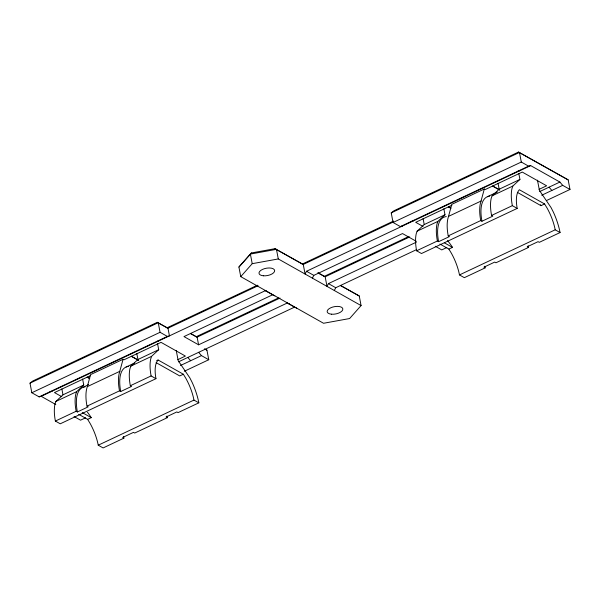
<?xml version="1.0" encoding="UTF-8"?>
<svg xmlns="http://www.w3.org/2000/svg" width="600" height="600" viewBox="0 0 600 600"><rect width="100%" height="100%" fill="white"/><g stroke="black" fill="none" stroke-linecap="round" stroke-linejoin="round"><path stroke-width="0.9" d="M82.613 379.058L83.752 385.035L62.985 394.83L55.867 401.467L54.99 404.055A43.29 18.51 64.8 0 0 55.38 421.065L76.155 411.27L77.37 411.96L88.207 406.845L86.992 406.162A43.29 18.51 64.8 0 1 86.602 389.153L90.578 374.61L123.083 359.28L124.012 359.805L161.04 342.353L185.392 356.07L177.817 359.64M157.567 343.725L158.708 349.71L137.94 359.498L130.822 366.135L129.945 368.722A43.29 18.51 64.8 0 0 130.335 385.732L131.558 386.415L120.72 391.522L119.498 390.84A43.29 18.51 64.8 0 1 119.108 373.83L123.083 359.28M443.842 208.785L444.982 214.763L424.215 224.558L417.097 231.188L416.22 233.782A43.29 18.51 64.8 0 0 416.61 250.785L437.385 240.998L438.6 241.68L449.438 236.572L448.222 235.89A43.29 18.51 64.8 0 1 447.832 218.88L451.808 204.337L484.32 189.007L485.243 189.532L522.27 172.08L546.623 185.797L539.048 189.368M518.798 173.453L519.945 179.43L499.17 189.225L492.053 195.855L491.175 198.45A43.29 18.51 64.8 0 0 491.572 215.452L492.787 216.142L481.95 221.25L480.735 220.567A43.29 18.51 64.8 0 1 480.345 203.558L484.32 189.007M83.752 385.035L76.635 391.673L75.765 394.26A43.29 18.51 64.8 0 0 76.155 411.27M158.708 349.71L151.59 356.34L150.72 358.935A43.29 18.51 64.8 0 0 151.11 375.938L155.977 378.683A34.455 14.73 64.8 0 1 156.75 361.942L158.093 360L183.36 374.235L185.85 378.33A34.455 14.73 64.8 0 1 193.965 400.08L198.84 402.825L178.065 412.612L176.85 411.93L166.012 417.037L167.227 417.72L134.715 433.05L133.5 432.36L122.663 437.467L123.877 438.158L103.11 447.945L98.243 445.2A34.455 14.73 64.8 0 0 90.127 423.457L87.637 419.355L78.668 414.308M444.982 214.763L437.873 221.4L436.995 223.987A43.29 18.51 64.8 0 0 437.385 240.998M519.945 179.43L512.827 186.067L511.95 188.655A43.29 18.51 64.8 0 0 512.34 205.665L517.207 208.41A34.455 14.73 64.8 0 1 517.98 191.67L519.322 189.727L544.59 203.962L547.08 208.058A34.455 14.73 64.8 0 1 555.195 229.808L560.07 232.553L539.295 242.34L538.08 241.657L527.243 246.765L528.457 247.447L495.952 262.778L494.73 262.087L483.893 267.195L485.115 267.885L464.34 277.673L459.472 274.928A34.455 14.73 64.8 0 0 451.357 253.185L448.868 249.083L439.897 244.035M546.375 200.603L570 189.465L562.695 185.347L559.89 182.062L530.67 165.6L306.517 271.26L305.077 274.028L303.248 264.435L274.987 248.678L251.423 252.952L238.92 267.038L240.75 276.638L323.543 323.272L349.62 318.54L361.08 305.58L359.25 295.987L340.582 285.465M312.382 278.145L313.822 275.377L402.518 233.565L416.317 241.343M416.28 242.197L328.433 283.605L326.993 286.373L325.163 276.78L317.858 272.663M334.298 290.49L335.737 287.722L416.513 249.645M251.423 252.952L238.92 267.038M240.75 276.638L252.218 263.678L278.288 258.945L361.08 305.58M30 383.153L32.655 381.067L157.282 322.327L167.977 328.192L169.44 335.873L167.37 336.42L39.135 396.87L31.83 392.752L30 383.153L158.235 322.71L160.065 332.303L167.37 336.42M402.435 226.042L400.365 226.59L393.06 222.48L391.23 212.88L393.885 210.795L518.513 152.055L568.17 179.873L570 189.465M391.23 212.88L519.465 152.438L521.295 162.03L528.6 166.148L530.67 165.6M157.282 322.327L167.025 327.81L257.385 285.218M274.987 248.678L302.288 264.053L393.495 221.062M258.12 285.705L167.977 328.192L167.025 327.81M393.39 221.94L303.248 264.435L302.288 264.053M31.83 392.752L160.065 332.303M393.06 222.48L521.295 162.03M400.365 226.59L528.6 166.148M39.135 396.87L41.205 396.322L265.365 290.655L267.532 291.728M90.66 375.525L54.48 392.58L61.785 396.697M451.89 205.252L415.71 222.308L423.015 226.425M274.837 295.837L272.67 294.772L183.975 336.585L198.585 344.812L287.28 303L289.447 304.072M88.635 384.668L82.8 387.42A41.085 17.565 64.8 0 0 77.37 411.96M126.142 366.99L134.483 363.06M487.373 196.718L497.377 192M55.867 401.467L76.635 391.673M87.472 386.565L119.985 371.243M130.822 366.135L151.59 356.34M417.097 231.188L437.873 221.4M448.702 216.292L481.215 200.97M492.053 195.855L512.827 186.067M190.477 333.555L196.163 336.75L278.407 297.983M318.525 273.195L324.202 276.397L408.143 236.827M280.005 298.065L197.115 337.132L196.163 336.75M409.74 236.91L325.163 276.78L324.202 276.397M156.645 360.683L158.093 360M178.523 361.822L294.585 307.118L296.752 308.19M539.752 191.55L559.89 182.062M86.992 406.162L119.498 390.84M130.335 385.732L151.11 375.938M448.222 235.89L480.735 220.567M491.572 215.452L512.34 205.665M180.48 365.513L201.465 355.62L208.77 359.737L184.305 371.272M541.71 195.24L562.695 185.347M155.977 378.683L60.255 423.803L55.38 421.065M517.207 208.41L421.485 253.53L416.61 250.785M85.597 417.803L80.535 420.188L74.04 416.528M446.827 247.53L441.765 249.915L435.27 246.255M87.637 419.355L91.245 417.653L90.69 416.745A34.455 14.73 64.8 0 0 87.412 412.222M183.36 374.235L179.745 375.938L156.105 362.625M448.868 249.083L452.475 247.38L451.92 246.472A34.455 14.73 64.8 0 0 447.51 240.577M517.342 192.353L540.982 205.665L544.59 203.962M98.243 445.2L193.965 400.08M459.472 274.928L555.195 229.808M517.77 171.255L519.832 170.708M411.202 221.483L413.272 220.935M156.532 341.528L158.602 340.98M49.972 391.755L52.043 391.207M359.25 295.987L340.32 285.472M568.17 179.873L518.513 152.055M205.583 349.44L206.94 350.145L208.77 359.737M492.525 185.925L499.83 190.042M493.088 186.322L499.478 189.922M448.553 206.858L450.982 208.23M448.41 206.933L450.03 207.847M444.322 242.79L452.475 247.38M306.517 271.26L313.822 275.377M328.433 283.605L335.737 287.722M265.365 290.655L272.67 294.772M287.28 303L294.585 307.118M190.627 333.48L197.115 337.132L198.585 344.812M204.502 348.772L206.94 350.145M131.295 356.197L138.6 360.315M131.858 356.595L138.248 360.195M87.315 377.13L89.752 378.502M87.172 377.212L88.8 378.12M82.282 412.605L91.245 417.653M41.205 396.322L55.815 404.55M549.06 187.17L551.857 190.455M198.66 352.335L201.465 355.62M187.822 357.442L190.627 360.735M540.428 204.75L540.982 205.665M537.465 180.157L539.423 190.41L551.085 207.623L553.283 211.942A43.29 18.51 64.8 0 1 560.07 232.553M498.03 183.248L499.17 189.225M423.075 218.572L424.215 224.558M278.288 258.945L276.457 249.345L250.38 254.077L252.218 263.678M176.235 350.43L178.192 360.683L189.855 377.895L192.053 382.215A43.29 18.51 64.8 0 1 198.84 402.825M136.8 353.52L137.94 359.498M61.845 388.853L62.985 394.83M83.52 387.158A41.085 17.565 64.8 0 1 85.058 386.85M120.72 391.522A41.085 17.565 64.8 0 1 128.407 366.42M438.6 241.68A41.085 17.565 64.8 0 1 446.295 216.577M528.127 245.798A43.29 18.51 64.8 0 1 528.457 247.447M481.95 221.25A41.085 17.565 64.8 0 1 489.638 196.147M484.778 266.235A43.29 18.51 64.8 0 1 485.115 267.885M166.89 416.07A43.29 18.51 64.8 0 1 167.227 417.72M123.547 436.507A43.29 18.51 64.8 0 1 123.877 438.158M331.567 314.205A7.95 3.705 -10.8 0 0 342.832 308.895A7.95 3.705 -10.8 0 0 330.623 307.845A7.95 3.705 -10.8 0 0 331.567 314.205M263.385 275.79A7.95 3.705 -10.8 0 0 274.65 270.487A7.95 3.705 -10.8 0 0 262.44 269.438A7.95 3.705 -10.8 0 0 263.385 275.79"/></g></svg>
